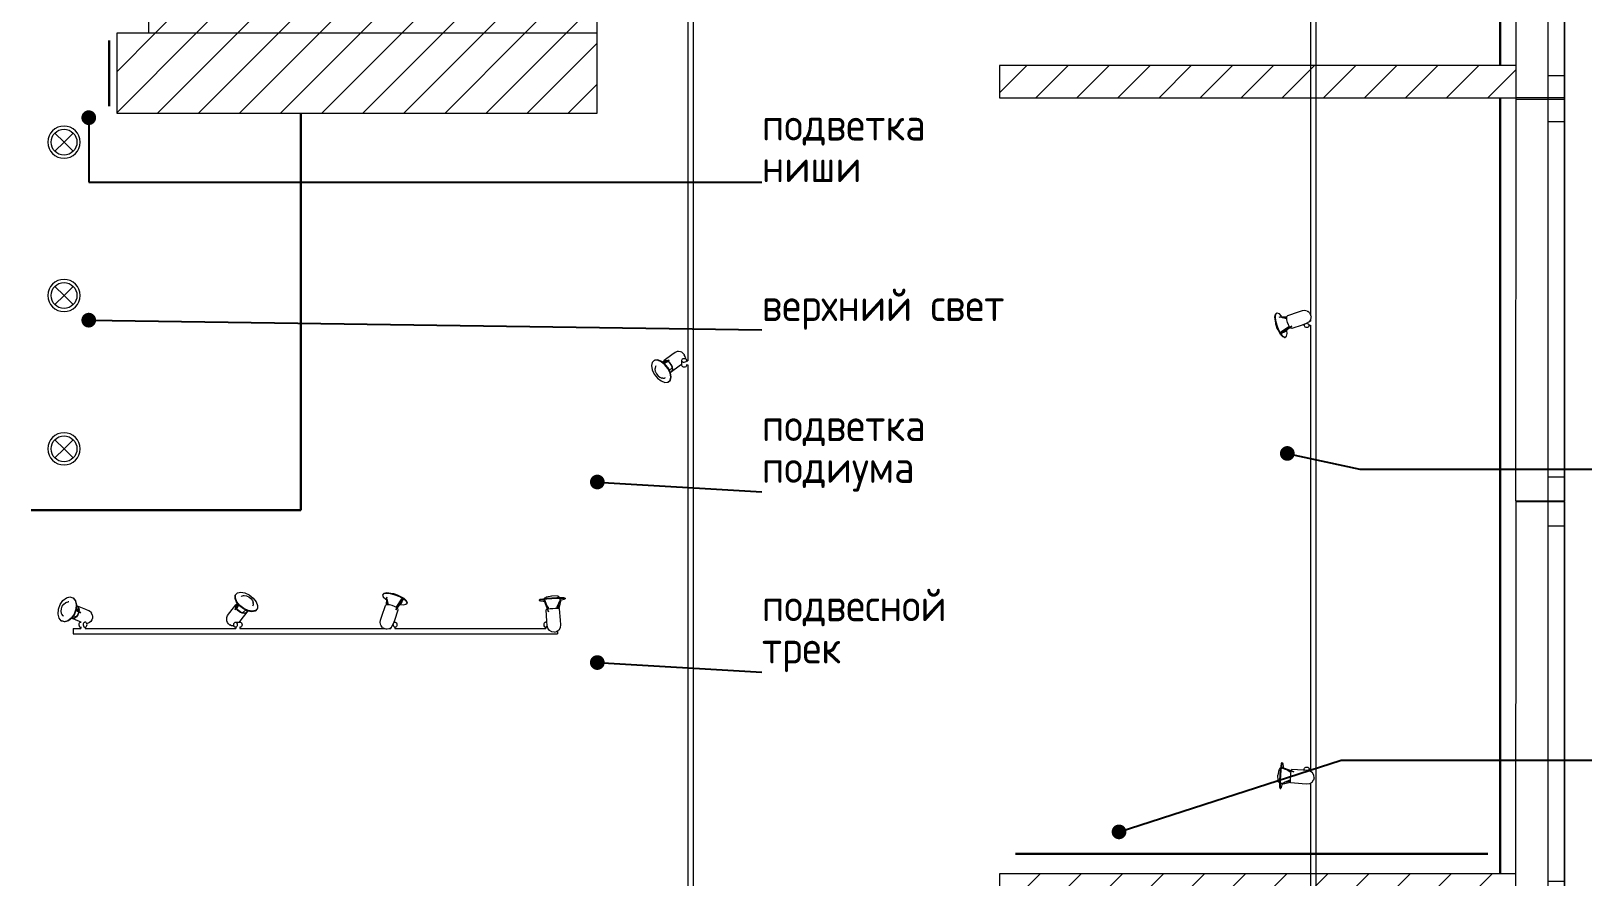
# Model space of a CAD drawing. Header units: millimetres. Extents: x 2336463 to 2579121, y 595385 to 778077.
# Drawn here: x 2349893 to 2354700, y 704307 to 706928 of the extents above; entities that cross this region are included whole.
import ezdxf

# ---------------------------------------------------------------- set-up
doc = ezdxf.new("R2010")
doc.units = ezdxf.units.MM
doc.header["$MEASUREMENT"] = 0
doc.layers.add('+возводимые стены', color=7, linetype='Continuous')
doc.layers.add('сит план', color=7, linetype='Continuous')
for name, color, linetype, lineweight in [('+возводимые стены_Ном._пера__1', 7, 'Continuous', 13), ('+возводимые стены_Ном._пера__101', 252, 'Continuous', 5), ('MEP - Электрооборудование.ЭО_Ном._пера__1', 7, 'Continuous', 13), ('MEP - Электрооборудование.ЭО_Ном._пера__101', 252, 'Continuous', 5), ('Окна ARCHICAD_Ном._пера__1', 7, 'Continuous', 13), ('сит план_Ном._пера__1', 7, 'Continuous', 13)]:
    doc.layers.add(name, color=color, linetype=linetype, lineweight=lineweight)
for name, color, linetype, lineweight, true_color in [('+возводимые стены_Ном._пера__169', 7, 'Continuous', 5, 0x68b353), ('+возводимые стены_Ном._пера__242', 7, 'Continuous', 13, 0x1b55b5), ('MEP - Электрооборудование.ЭО_Ном._пера__35', 7, 'Continuous', 30, 0x2731ed), ('MEP - Электрооборудование.ЭО_Ном._пера__55', 7, 'Continuous', 30, 0xff0909), ('MEP - Электрооборудование.ЭО_Ном._пера__58', 7, 'Continuous', 5, 0xdf0000), ('сит план_Ном._пера__87', 7, 'Continuous', 20, 0x6a6a6a)]:
    doc.layers.add(name, color=color, linetype=linetype, lineweight=lineweight, true_color=true_color)
doc.styles.add('СГЕНЕРИР_СТИЛЬ_3', font='isocp.shx')
doc.linetypes.add('Сварной шов', pattern='A,0,[2,Р”РёР·Р°Р№РЅ РїСЂРѕРµРєС‚ СЂР°Р±РѕС‡РёР№1.Shx,S=0.079365,R=0,X=0,Y=0],-17,0', length=17)
doc.dimstyles.new('СГЕНЕРИР_СТИЛЬ__11', dxfattribs={"dimtxt": 0.18, "dimasz": 91.2, "dimexe": 0.18, "dimexo": 0.0625, "dimgap": 0, "dimtad": 0, "dimtih": 1, "dimtoh": 1, "dimdec": 4, "dimzin": 0, "dimdsep": 46, "dimcen": 0.09, "dimadec": 0, "dimazin": 0, "dimtfac": 1, "dimtdec": 4, "dimtmove": 0, "dimatfit": 3, "dimldrblk": 'ARROWHEAD_11', "dimfxl": 0, "dimtolj": 1, "dimtzin": 0, "dimarcsym": 0})
pattern_1 = [(45, (2086872.015, 585813.69), (-63.639609, 63.639609), [])]

# ---------------------------------------------------------------- blocks, each defined once
blk = doc.blocks.new('Окно 25_10')
at = {"layer": 'Окна ARCHICAD_Ном._пера__1', "color": 7, "linetype": 'Continuous', "lineweight": 13}
for p, q in [((-625, 100), (625, 100)), ((-625, 0), (-625, 100)), ((625, 0), (625, 100)), ((-625, 0), (-550, 0)), ((-625, -50), (-625, 0)), ((-625, -50), (-625, 0)), ((-550, 0), (-550, -50)), ((-550, 0), (550, 0)), ((550, -50), (550, 0)), ((550, 0), (625, 0)), ((625, -50), (625, 0)), ((625, -50), (625, 0)), ((-625, -50), (625, -50)), ((-550, -50), (-625, -50)), ((550, -50), (-550, -50)), ((625, -50), (550, -50))]:
    blk.add_line(p, q, dxfattribs=at)
blk = doc.blocks.new('Стена_1298', base_point=(2354642.4, 692966.8))
at = {"layer": 'сит план_Ном._пера__87', "linetype": 'Continuous', "lineweight": 20, "true_color": 0x6a6a6a}
h = blk.add_hatch(dxfattribs=at)
h.set_pattern_fill('Блоки_Бетонные_Эффективные', color=251, style=0, pattern_type=2)
h.set_pattern_definition(pattern_1)
h.paths.add_polyline_path([(2354492.6, 705468.8), (2354642.6, 705468.8), (2354642.6, 705471.1), (2354492.6, 705471.1)])
at = {"layer": 'сит план_Ном._пера__1', "color": 7, "linetype": 'Continuous', "lineweight": 13}
for p, q in [((2354592.6, 705471.1), (2354492.6, 705471.1)), ((2354592.6, 705468.8), (2354492.6, 705468.8)), ((2354642.6, 705471.1), (2354592.6, 705471.1)), ((2354642.6, 705468.8), (2354592.6, 705468.8))]:
    blk.add_line(p, q, dxfattribs=at)
at = {"layer": 'сит план_Ном._пера__1', "color": 7, "linetype": 'Continuous', "lineweight": 13, "flags": 128}
for points in [[(2354492.6, 705471.1), (2354492.6, 705468.8)], [(2354642.6, 705468.8), (2354642.6, 705471.1)]]:
    blk.add_lwpolyline(points, dxfattribs=at)
at = {"layer": 'Окна ARCHICAD_Ном._пера__1', "color": 7, "linetype": 'Continuous', "lineweight": 13, "zscale": 1000, "rotation": 89.99891644592846}
for p in [(2354592.7, 707340.5), (2354592.6, 706096.1), (2354592.6, 704843.8)]:
    blk.add_blockref('Окно 25_10', p, dxfattribs=at)
blk = doc.blocks.new('Стена_1310', base_point=(2350256.7, 706921.9))
at = {"layer": '+возводимые стены_Ном._пера__169', "linetype": 'Continuous', "lineweight": 5, "true_color": 0x68b353}
h = blk.add_hatch(dxfattribs=at)
h.set_pattern_fill('Блоки_Бетонные_Эффективные', color=85, style=0, pattern_type=2)
h.set_pattern_definition(pattern_1)
h.paths.add_polyline_path([(2350256.7, 706921.9), (2351646.9, 706921.9), (2351646.9, 707021.9), (2350256.7, 707021.9)])
at = {"layer": '+возводимые стены_Ном._пера__101', "color": 252, "linetype": 'Continuous', "lineweight": 5, "flags": 128}
for points in [[(2351646.9, 707021.9), (2350256.7, 707021.9)], [(2350256.7, 707021.9), (2350256.7, 706921.9)], [(2351646.9, 706921.9), (2351646.9, 707021.9)], [(2350256.7, 706921.9), (2351646.9, 706921.9)]]:
    blk.add_lwpolyline(points, dxfattribs=at)
blk = doc.blocks.new('Стена_1324', base_point=(2354642.6, 704216.6))
at = {"layer": '+возводимые стены_Ном._пера__169', "linetype": 'Continuous', "lineweight": 5, "true_color": 0x68b353}
h = blk.add_hatch(dxfattribs=at)
h.set_pattern_fill('Блоки_Бетонные_Эффективные', color=85, style=0, pattern_type=2)
h.set_pattern_definition(pattern_1)
h.paths.add_polyline_path([(2354492.6, 704316.6), (2352892.6, 704316.6), (2352892.6, 704216.6), (2354492.6, 704216.6)])
at = {"layer": '+возводимые стены_Ном._пера__101', "color": 252, "linetype": 'Continuous', "lineweight": 5, "flags": 128}
for points in [[(2354492.6, 704316.6), (2352892.6, 704316.6)], [(2352892.6, 704316.6), (2352892.6, 704216.6)], [(2352892.6, 704216.6), (2354492.6, 704216.6)]]:
    blk.add_lwpolyline(points, dxfattribs=at)
blk = doc.blocks.new('Стена_1325', base_point=(2354642.7, 706721.1))
at = {"layer": '+возводимые стены_Ном._пера__169', "linetype": 'Continuous', "lineweight": 5, "true_color": 0x68b353}
h = blk.add_hatch(dxfattribs=at)
h.set_pattern_fill('Блоки_Бетонные_Эффективные', color=85, style=0, pattern_type=2)
h.set_pattern_definition(pattern_1)
h.paths.add_polyline_path([(2354492.7, 706821.1), (2352892.7, 706821.1), (2352892.7, 706721.1), (2354492.7, 706721.1)])
at = {"layer": '+возводимые стены_Ном._пера__101', "color": 252, "linetype": 'Continuous', "lineweight": 5, "flags": 128}
for points in [[(2354492.7, 706821.1), (2352892.7, 706821.1)], [(2352892.7, 706821.1), (2352892.7, 706721.1)], [(2352892.7, 706721.1), (2354492.7, 706721.1)]]:
    blk.add_lwpolyline(points, dxfattribs=at)
blk = doc.blocks.new('Набор Источников Света Настенный 25_2')
at = {"layer": 'MEP - Электрооборудование.ЭО_Ном._пера__58', "color": 12, "linetype": 'Continuous', "lineweight": 5, "true_color": 0xdf0000}
for p, q in [((7100, 0), (-7100, 0)), ((4235.6, -16), (1439.6, -16)), ((4231.5, -43.4), (4213.6, -67.2)), ((4229.2, -27.5), (4229.7, -24.5)), ((4229.5, -30.6), (4229.2, -27.5)), ((4230.6, -33.3), (4229.5, -30.6)), ((4229.7, -24.5), (4231, -22)), ((4232.2, -35.2), (4230.6, -33.3)), ((4231, -22), (4232.8, -20.4)), ((4237.1, -36), (4231.5, -43.4)), ((4234.3, -36), (4232.2, -35.2)), ((4232.8, -20.4), (4234.9, -20)), ((4249.1, -36), (4234.3, -36)), ((4235.6, -20), (4234.9, -20)), ((4235.6, -21.4), (4235.6, -16)), ((4244.1, -27.5), (4244.6, -24.5)), ((4244.4, -30.6), (4244.1, -27.5)), ((4245.4, -33.3), (4244.4, -30.6)), ((4244.6, -24.5), (4245.9, -22)), ((4247.1, -35.2), (4245.4, -33.3)), ((4245.9, -22), (4247.7, -20.4)), ((4249.7, -20), (4247, -20)), ((4249.1, -36), (4247.1, -35.2)), ((4247.7, -20.4), (4249.7, -20)), ((7063.6, -16), (4248.4, -16)), ((4248.4, -20), (4248.4, -16)), ((4251.2, -35.6), (4249.1, -36)), ((4249.7, -20), (4251.8, -20.8)), ((4253, -34), (4251.2, -35.6)), ((4251.8, -20.8), (4253.4, -22.7)), ((4254.3, -31.5), (4253, -34)), ((4253.4, -22.7), (4254.5, -25.4)), ((4257, -24.2), (4254.2, -24.8)), ((4254.8, -28.5), (4254.3, -31.5)), ((4254.5, -25.4), (4254.8, -28.5)), ((4257, -24.2), (4261.7, -25)), ((4261.7, -25), (4266.7, -27.4)), ((4267.6, -28), (4266.7, -27.4)), ((4267.6, -28), (4270, -29.9)), ((4270, -29.9), (4271.3, -31)), ((4271.3, -31), (4274.6, -35.3)), ((4274.6, -35.3), (4276.3, -39.5)), ((4276.3, -39.5), (4276.8, -45.3)), ((4276.8, -45.3), (4276.5, -50)), ((4181.2, -87.9), (4181.9, -78.2)), ((4185.8, -99.3), (4181.2, -87.9)), ((4181.9, -78.2), (4187.7, -71.7)), ((4181.9, -78.2), (4182.9, -76.9)), ((4182.9, -76.9), (4188.7, -70.4)), ((4187.7, -71.7), (4197.7, -69.5)), ((4188.7, -70.4), (4198.7, -68.1)), ((4194.5, -94), (4194.9, -88.4)), ((4194.5, -94), (4194.8, -96.9)), ((4195.4, -86.7), (4194.9, -88.4)), ((4197.7, -69.5), (4210.4, -71.7)), ((4198.7, -68.1), (4211.4, -70.4)), ((4210.4, -71.7), (4223.9, -78.2)), ((4211.4, -70.4), (4224.9, -76.9)), ((4213.3, -71.3), (4213.6, -67.3)), ((4213.6, -67.3), (4216.6, -63.9)), ((4213.6, -67.2), (4213.6, -67.3)), ((4214.2, -71.7), (4214.5, -67.8)), ((4214.5, -67.8), (4217.4, -64.6)), ((4216.6, -63.9), (4221.9, -62.7)), ((4217.4, -64.6), (4222.4, -63.5)), ((4218.7, -73.3), (4217.9, -73.5)), ((4227.7, -64.4), (4218.7, -73.3)), ((4221.9, -62.7), (4228.6, -63.9)), ((4222.4, -63.5), (4228.7, -64.6)), ((4223.9, -78.2), (4236.2, -87.9)), ((4224.9, -76.9), (4237.2, -86.6)), ((4228.6, -63.9), (4235.7, -67.3)), ((4228.7, -64.6), (4235.5, -67.8)), ((4235.5, -67.8), (4241.6, -72.7)), ((4235.7, -67.3), (4242.1, -72.4)), ((4236.2, -87.9), (4245.2, -99.3)), ((4237.2, -86.6), (4246.2, -98)), ((4245.8, -77.9), (4239.6, -89.4)), ((4239.7, -86.5), (4239.6, -89.7)), ((4241.6, -72.7), (4246.1, -78.4)), ((4246.5, -78.4), (4241.9, -92.6)), ((4242.1, -72.4), (4246.9, -78.4)), ((4244.3, -95.6), (4250.5, -73.5)), ((4244.8, -96.2), (4251.1, -73.9)), ((4245.9, -92.8), (4245.7, -92.9)), ((4248.9, -89.4), (4245.9, -92.8)), ((4246.1, -78.4), (4246.3, -79)), ((4248, -88.9), (4246.3, -90.8)), ((4248.4, -84.1), (4248, -88.9)), ((4248.3, -83.9), (4248.4, -84.1)), ((4248.6, -82.7), (4249.3, -84.4)), ((4266.8, -65.6), (4248.9, -89.4)), ((4249.3, -84.4), (4248.9, -89.4)), ((4248.9, -89.4), (4248.9, -89.4)), ((4273.8, -56.2), (4266.8, -65.6)), ((4276.5, -50), (4273.8, -56.2)), ((4194.9, -110.7), (4185.8, -99.3)), ((4197.2, -102.9), (4194.8, -96.9)), ((4207.1, -120.4), (4194.9, -110.7)), ((4202, -108.9), (4197.2, -102.9)), ((4202, -108.9), (4202.5, -109.6)), ((4207.9, -113.9), (4202.5, -109.6)), ((4220.6, -126.9), (4207.1, -120.4)), ((4213.9, -116.7), (4207.9, -113.9)), ((4215.5, -117.4), (4213.9, -116.7)), ((4222.2, -118.6), (4215.5, -117.4)), ((4233.3, -129.2), (4220.6, -126.9)), ((4224.9, -118.1), (4222.2, -118.6)), ((4230.8, -116.8), (4224.9, -118.1)), ((4232.2, -115.8), (4230.8, -116.8)), ((4243.4, -126.9), (4233.3, -129.2)), ((4249.1, -120.4), (4243.4, -126.9)), ((4245.2, -99.3), (4249.8, -110.7)), ((4246.2, -98), (4250.8, -109.4)), ((4249.8, -110.7), (4249.1, -120.4)), ((4249.1, -120.4), (4250.1, -119.1)), ((4250.8, -109.4), (4250.1, -119.1))]:
    blk.add_line(p, q, dxfattribs=at)
blk = doc.blocks.new('Набор Источников Света Настенный 25_7')
at = {"layer": 'MEP - Электрооборудование.ЭО_Ном._пера__58', "color": 12, "linetype": 'Continuous', "lineweight": 5, "true_color": 0xdf0000}
for p, q in [((750, 0), (-750, 0)), ((750, -8), (750, 0)), ((-758.7, -19.6), (-759.8, -27.7)), ((-759.8, -27.7), (-758.8, -41.6)), ((-758.8, -41.6), (-756.4, -77.3)), ((-754.6, -12.5), (-758.7, -19.6)), ((-748.2, -7.5), (-754.6, -12.5)), ((-750, -8), (-750, 0)), ((-750, -8.9), (-750, -8)), ((-747.6, -7.2), (-748.2, -7.5)), ((-740.2, -5.3), (-747.6, -7.2)), ((-740.2, -5.3), (-732.8, -6.2)), ((-732.1, -6.4), (-732.8, -6.2)), ((-732.1, -6.4), (-725, -10.4)), ((-725, -10.4), (-720, -16.9)), ((-720, -16.9), (-717.9, -24.8)), ((-717.1, -22.9), (-717.9, -25.1)), ((-717.9, -24.8), (-716.9, -38.7)), ((-717.4, -32.3), (-716.3, -34.2)), ((-715.4, -20.9), (-717.1, -22.9)), ((-717.1, -36), (-712.2, -36)), ((-716.9, -38.7), (-714.5, -74.4)), ((-716.3, -34.2), (-714.4, -35.7)), ((-716, -20), (-713.3, -20)), ((-713.3, -20), (-715.4, -20.9)), ((-714.4, -35.7), (-712.2, -36)), ((-246.4, -16), (-713.6, -16)), ((-713.6, -20), (-713.6, -16)), ((-711.2, -20.3), (-713.3, -20)), ((-712.2, -36), (-710.2, -35.1)), ((-709.3, -21.8), (-711.2, -20.3)), ((-710.2, -35.1), (-708.5, -33.1)), ((-707.9, -24.2), (-709.3, -21.8)), ((-708.5, -33.1), (-707.5, -30.3)), ((-707.3, -27.2), (-707.9, -24.2)), ((-707.5, -30.3), (-707.3, -27.2)), ((-245.6, -41.9), (-256.7, -74.2)), ((-252.7, -27.6), (-252.1, -24.5)), ((-252.4, -30.6), (-252.7, -27.6)), ((-251.3, -33.3), (-252.4, -30.6)), ((-252.1, -24.5), (-250.8, -22)), ((-249.5, -35.2), (-251.3, -33.3)), ((-250.8, -22), (-248.9, -20.4)), ((-247.3, -36), (-249.5, -35.2)), ((-248.9, -20.4), (-246.7, -20)), ((-245.1, -35.6), (-247.3, -36)), ((-247.3, -36), (-243.6, -36)), ((-246.7, -20), (-244.5, -20.8)), ((-246.7, -20), (-244.1, -20)), ((-246.4, -20), (-246.4, -16)), ((-241.3, -29.3), (-245.6, -41.9)), ((-243.2, -34), (-245.1, -35.6)), ((-244.5, -20.8), (-242.7, -22.7)), ((-242.3, -32.4), (-243.2, -34)), ((-242.7, -22.7), (-241.6, -25.4)), ((-241.6, -25.4), (-241.3, -28.4)), ((-241.3, -28.4), (-241.6, -30.4)), ((-237.2, -22.5), (-241.3, -29.3)), ((-235.6, -20.7), (-237.2, -22.5)), ((-229.5, -16.4), (-235.6, -20.7)), ((-227.5, -16), (-233.6, -16)), ((-233.6, -19.3), (-233.6, -16)), ((-222.2, -15), (-229.5, -16.4)), ((-220.5, -14.7), (-222.2, -15)), ((-217.9, -15), (-220.5, -14.7)), ((-215, -15.8), (-217.9, -15)), ((-212.1, -16.9), (-215, -15.8)), ((233.6, -16), (-214.4, -16)), ((-209.7, -18.2), (-212.1, -16.9)), ((-208.1, -19.6), (-209.7, -18.2)), ((-208.1, -19.6), (-203.5, -24.8)), ((-201.4, -42.1), (-205.7, -54.8)), ((-202.6, -26.9), (-203.5, -24.8)), ((-202.6, -26.9), (-200.4, -34.4)), ((-200.4, -34.4), (-201.4, -42.1)), ((229.5, -43.4), (211.6, -67.2)), ((227.2, -27.5), (227.7, -24.5)), ((227.5, -30.6), (227.2, -27.5)), ((228.6, -33.3), (227.5, -30.6)), ((227.7, -24.5), (229, -22)), ((230.2, -35.2), (228.6, -33.3)), ((229, -22), (230.8, -20.4)), ((235.1, -36), (229.5, -43.4)), ((232.3, -36), (230.2, -35.2)), ((230.8, -20.4), (232.9, -20)), ((247.1, -36), (232.3, -36)), ((233.6, -20), (232.9, -20)), ((233.6, -21.4), (233.6, -16)), ((242.1, -27.5), (242.6, -24.5)), ((242.4, -30.6), (242.1, -27.5)), ((243.4, -33.3), (242.4, -30.6)), ((242.6, -24.5), (243.9, -22)), ((245.1, -35.2), (243.4, -33.3)), ((243.9, -22), (245.7, -20.4)), ((247.7, -20), (245, -20)), ((247.1, -36), (245.1, -35.2)), ((245.7, -20.4), (247.7, -20)), ((713.6, -16), (246.4, -16)), ((246.4, -20), (246.4, -16)), ((249.2, -35.6), (247.1, -36)), ((247.7, -20), (249.8, -20.8)), ((251, -34), (249.2, -35.6)), ((249.8, -20.8), (251.4, -22.7)), ((252.3, -31.5), (251, -34)), ((251.4, -22.7), (252.5, -25.4)), ((255, -24.2), (252.2, -24.8)), ((252.8, -28.5), (252.3, -31.5)), ((252.5, -25.4), (252.8, -28.5)), ((255, -24.2), (259.7, -25)), ((259.7, -25), (264.7, -27.4)), ((265.6, -28), (264.7, -27.4)), ((265.6, -28), (268, -29.9)), ((268, -29.9), (269.3, -31)), ((269.3, -31), (272.6, -35.3)), ((272.6, -35.3), (274.3, -39.5)), ((274.3, -39.5), (274.8, -45.3)), ((274.8, -45.3), (274.5, -50)), ((690.7, -48.3), (692.6, -42.8)), ((692.6, -42.8), (695.8, -38.2)), ((695.8, -38.2), (699.7, -35.1)), ((699.7, -35.1), (704.3, -33.1)), ((704.3, -33.1), (708.2, -32)), ((707.6, -25.7), (707.4, -28.8)), ((707.4, -28.8), (708.1, -31.8)), ((708.7, -23), (707.6, -25.7)), ((708.1, -31.8), (709.6, -34.2)), ((710.5, -21), (708.7, -23)), ((709.6, -34.2), (711.6, -35.7)), ((712.7, -20), (710.5, -21)), ((711.6, -35.7), (713.9, -36)), ((715, -20.3), (712.7, -20)), ((715.2, -20), (712.7, -20)), ((713.6, -20), (713.6, -16)), ((713.9, -36), (716.1, -35)), ((715.6, -36), (713.9, -36)), ((717, -21.8), (715, -20.3)), ((716.1, -35), (717.9, -33)), ((718.5, -24.2), (717, -21.8)), ((717.9, -33), (719, -30.3)), ((719.2, -27.2), (718.5, -24.2)), ((719, -30.3), (719.2, -27.2)), ((727.3, -36), (725.6, -36)), ((725.7, -36), (730.6, -37.9)), ((750, -16), (726.4, -16)), ((726.4, -21.6), (726.4, -16)), ((728.4, -20.3), (726.4, -20.1)), ((727.3, -36), (729.5, -35)), ((730.4, -21.8), (728.4, -20.3)), ((729.5, -35), (731.3, -33)), ((731.9, -24.2), (730.4, -21.8)), ((730.6, -37.9), (755.1, -47.8)), ((731.3, -33), (732.4, -30.3)), ((732.6, -27.2), (731.9, -24.2)), ((732.4, -30.3), (732.6, -27.2)), ((745.4, -48.2), (751.1, -46.6)), ((745.5, -49.1), (750.9, -47.7)), ((750, -11.1), (750, -8)), ((750, -13.7), (750, -11.1)), ((750, -15.4), (750, -13.7)), ((750, -16), (750, -15.4)), ((750.9, -47.7), (754.3, -48.7)), ((751.1, -46.6), (755, -47.8)), ((754.7, -48.1), (765.2, -39.8)), ((756.1, -48.7), (766.7, -40.4)), ((765.2, -39.8), (776.1, -36.9)), ((766.7, -40.4), (777.6, -37.4)), ((776.1, -36.9), (785.7, -39.8)), ((777.6, -37.4), (787.2, -40.4)), ((787.2, -40.4), (785.7, -39.8)), ((787.2, -40.4), (794, -48.7)), ((-760.5, -105.4), (-754, -77.8)), ((-754.2, -94.8), (-757.4, -99.5)), ((-756.4, -77.3), (-756.4, -77.4)), ((-756.4, -77.4), (-754.6, -77.8)), ((-751.4, -77.9), (-755.3, -96.4)), ((-754.6, -77.8), (-749.9, -78)), ((-750.7, -77.9), (-754.3, -95)), ((-748.5, -83.2), (-754.2, -94.8)), ((-749.9, -78), (-743, -77.8)), ((-748.2, -77.9), (-748.5, -83.2)), ((-743, -77.8), (-735, -77.4)), ((-735, -77.4), (-727, -76.7)), ((-727, -76.7), (-721.1, -76)), ((-722.6, -76.2), (-721.5, -81.3)), ((-707.8, -105.4), (-721.7, -68.2)), ((-721.5, -81.3), (-717.3, -87.7)), ((-721.3, -76), (-711.1, -105.4)), ((-707.1, -105.3), (-720.8, -68.6)), ((-718.2, -75.5), (-715.9, -75.1)), ((-715.9, -75.1), (-714.5, -74.5)), ((-714.5, -74.4), (-714.5, -74.5)), ((-284.5, -96.8), (-283.9, -95)), ((-280.4, -91.2), (-283.9, -95)), ((-283.9, -95), (-281.6, -100.6)), ((-271.7, -89.9), (-280.4, -91.2)), ((-263.3, -90.8), (-271.7, -89.9)), ((-271.4, -107.2), (-249.2, -74)), ((-270.8, -107.7), (-248.3, -74)), ((-266, -93.3), (-268.1, -96.3)), ((-250.5, -81.2), (-267.6, -107.7)), ((-263.9, -91.1), (-266, -93.3)), ((-259.5, -88.6), (-263.9, -91.1)), ((-258.2, -87.5), (-259.5, -88.6)), ((-256.7, -74.2), (-255.5, -77.2)), ((-256.7, -74.2), (-256.7, -74.2)), ((-255.5, -77.2), (-252.8, -79.5)), ((-250.7, -81.1), (-245.2, -84.2)), ((-245.2, -84.2), (-237.6, -87.1)), ((-237.6, -87.1), (-229.9, -89.1)), ((-229.9, -89.1), (-223.3, -89.8)), ((-225.7, -89.5), (-225.9, -90.5)), ((-225.9, -90.5), (-223.3, -102.7)), ((-222.8, -89.7), (-223.4, -102.1)), ((-223.3, -89.8), (-218.7, -89.1)), ((-222.2, -89.6), (-222.8, -103.8)), ((-219.8, -107.7), (-219.4, -89.2)), ((-218.7, -89.1), (-216.8, -87.1)), ((-205.7, -54.8), (-216.8, -87)), ((-216.8, -87), (-216.8, -87.1)), ((179.2, -87.9), (179.9, -78.2)), ((183.8, -99.3), (179.2, -87.9)), ((179.9, -78.2), (185.7, -71.7)), ((179.9, -78.2), (180.9, -76.9)), ((180.9, -76.9), (186.7, -70.4)), ((185.7, -71.7), (195.7, -69.5)), ((186.7, -70.4), (196.7, -68.1)), ((192.5, -94), (192.9, -88.4)), ((192.5, -94), (192.8, -96.9)), ((193.4, -86.7), (192.9, -88.4)), ((195.7, -69.5), (208.4, -71.7)), ((196.7, -68.1), (209.4, -70.4)), ((208.4, -71.7), (221.9, -78.2)), ((209.4, -70.4), (222.9, -76.9)), ((211.3, -71.3), (211.6, -67.3)), ((211.6, -67.3), (214.6, -63.9)), ((211.6, -67.2), (211.6, -67.3)), ((212.2, -71.7), (212.5, -67.8)), ((212.5, -67.8), (215.4, -64.6)), ((214.6, -63.9), (219.9, -62.7)), ((215.4, -64.6), (220.4, -63.5)), ((216.7, -73.3), (215.9, -73.5)), ((225.7, -64.4), (216.7, -73.3)), ((219.9, -62.7), (226.6, -63.9)), ((220.4, -63.5), (226.7, -64.6)), ((221.9, -78.2), (234.2, -87.9)), ((222.9, -76.9), (235.2, -86.6)), ((226.6, -63.9), (233.7, -67.3)), ((226.7, -64.6), (233.5, -67.8)), ((233.5, -67.8), (239.6, -72.7)), ((233.7, -67.3), (240.1, -72.4)), ((234.2, -87.9), (243.2, -99.3)), ((235.2, -86.6), (244.2, -98)), ((243.8, -77.9), (237.6, -89.4)), ((237.7, -86.5), (237.6, -89.7)), ((239.6, -72.7), (244.1, -78.4)), ((244.5, -78.4), (239.9, -92.6)), ((240.1, -72.4), (244.9, -78.4)), ((242.3, -95.6), (248.5, -73.5)), ((242.8, -96.2), (249.1, -73.9)), ((243.9, -92.8), (243.7, -92.9)), ((246.9, -89.4), (243.9, -92.8)), ((244.1, -78.4), (244.3, -79)), ((246, -88.9), (244.3, -90.8)), ((246.4, -84.1), (246, -88.9)), ((246.3, -83.9), (246.4, -84.1)), ((246.6, -82.7), (247.3, -84.4)), ((264.8, -65.6), (246.9, -89.4)), ((247.3, -84.4), (246.9, -89.4)), ((246.9, -89.4), (246.9, -89.4)), ((271.8, -56.2), (264.8, -65.6)), ((274.5, -50), (271.8, -56.2)), ((690.2, -53.7), (690.7, -48.3)), ((691.3, -58.3), (690.2, -53.7)), ((691.3, -58.3), (693.4, -63.4)), ((696.7, -67.4), (693.4, -63.4)), ((696.7, -67.4), (701.7, -71.1)), ((701.7, -71.1), (711.6, -75.1)), ((711.6, -75.1), (737.1, -85.3)), ((741, -74.8), (726.9, -65.5)), ((741.3, -73.9), (727.4, -64.7)), ((732, -74.5), (732.4, -69.1)), ((733.6, -81), (732, -74.5)), ((732.6, -66.8), (735.4, -59.1)), ((732.7, -74.1), (733.1, -69.6)), ((734.2, -80.3), (732.7, -74.1)), ((732.8, -73.1), (740.6, -77.9)), ((732.9, -66.8), (741.9, -72.4)), ((733.3, -66.8), (735.9, -59.5)), ((733.3, -67), (733.3, -66.8)), ((737.2, -85.4), (733.6, -81)), ((737.6, -84.4), (734.2, -80.3)), ((735.4, -59.1), (739.9, -52.5)), ((735.9, -59.5), (740.2, -53.3)), ((737.1, -85.3), (737.2, -85.4)), ((740, -86.2), (737.2, -85.4)), ((740, -85.2), (737.6, -84.4)), ((739.7, -89.9), (740.9, -75.2)), ((742.7, -102.3), (739.7, -89.9)), ((739.9, -52.5), (745.4, -48.2)), ((740.2, -53.3), (745.5, -49.1)), ((740.9, -52.7), (750.1, -54.8)), ((740.9, -75.2), (746.1, -60.5)), ((741.1, -90.4), (742.3, -75.8)), ((744.1, -102.9), (741.1, -90.4)), ((742.3, -75.8), (747.6, -61.1)), ((746.1, -60.5), (754.7, -48.1)), ((747.6, -61.1), (756.1, -48.7)), ((772, -97.1), (774.2, -96)), ((779.7, -91.6), (774.2, -96)), ((784.2, -85), (779.7, -91.6)), ((779.9, -54.6), (781.1, -55.7)), ((781.1, -55.7), (785.1, -60.5)), ((790.6, -90.4), (782, -102.9)), ((787, -77.3), (784.2, -85)), ((785.1, -60.5), (786, -63)), ((786, -63), (787.7, -69.6)), ((787.7, -69.6), (787, -77.3)), ((795.9, -75.8), (790.6, -90.4)), ((794, -48.7), (797.1, -61.1)), ((797.1, -61.1), (795.9, -75.8)), ((-770.7, -106.8), (-773.4, -108)), ((-773.4, -108), (-770, -108.9)), ((-773.2, -110), (-773.4, -108)), ((-773.2, -110), (-769.8, -110.9)), ((-762.3, -105.3), (-770.7, -106.8)), ((-770, -108.9), (-761, -109.2)), ((-769.8, -110.9), (-760.9, -111.2)), ((-760.4, -105), (-762.3, -105.3)), ((-761, -109.2), (-747.9, -108.9)), ((-760.9, -111.2), (-747.7, -110.9)), ((-758, -105.4), (-760.5, -105.4)), ((-757.4, -99.5), (-758.3, -103.2)), ((-758.3, -103.2), (-757.9, -107)), ((-756.4, -111.1), (-754, -114.1)), ((-754, -114.1), (-750.5, -116.2)), ((-750.5, -116.2), (-749, -116.6)), ((-749, -116.6), (-732.6, -117.7)), ((-747.9, -108.9), (-732.5, -108)), ((-747.7, -110.9), (-732.4, -110)), ((-716.3, -114.3), (-732.6, -117.7)), ((-732.5, -108), (-717.3, -106.8)), ((-732.4, -110), (-717.2, -108.7)), ((-717.3, -106.8), (-704.6, -105.3)), ((-717.2, -108.7), (-704.5, -107.3)), ((-716.3, -114.3), (-715.1, -113.8)), ((-712, -111.2), (-715.1, -113.8)), ((-710, -107.9), (-712, -111.2)), ((-711.1, -105.4), (-707.8, -105.4)), ((-705.9, -101.4), (-708.6, -101.4)), ((-707.1, -105.3), (-707.8, -105.4)), ((-697, -101.7), (-705.9, -101.4)), ((-704.6, -105.3), (-696.3, -103.8)), ((-704.5, -107.3), (-696.1, -105.8)), ((-693.6, -102.5), (-697, -101.7)), ((-696.3, -103.8), (-693.6, -102.5)), ((-696.1, -105.8), (-693.4, -104.5)), ((-693.4, -104.5), (-693.6, -102.5)), ((-284.5, -96.8), (-282.2, -102.4)), ((-282.2, -102.4), (-274.5, -109)), ((-281.6, -100.6), (-273.9, -107.2)), ((-274.5, -109), (-262.5, -115.7)), ((-273.9, -107.2), (-261.9, -113.9)), ((-271.4, -107.2), (-270.8, -107.7)), ((-267.6, -107.7), (-270.8, -107.7)), ((-268.1, -96.3), (-269.2, -99.7)), ((-262.5, -115.7), (-248.1, -121.3)), ((-261.9, -113.9), (-247.5, -119.5)), ((-260.8, -116.4), (-256.1, -119)), ((-256.1, -119), (-249.6, -121.5)), ((-249.6, -121.5), (-243.1, -123.2)), ((-248.1, -121.3), (-233.4, -125.1)), ((-247.5, -119.5), (-232.8, -123.3)), ((-243.1, -123.2), (-239.4, -123.6)), ((-233.4, -125.1), (-220.8, -126.4)), ((-232.8, -123.3), (-220.2, -124.6)), ((-223.3, -102.7), (-221.3, -107.7)), ((-221.4, -111.4), (-222.7, -114.7)), ((-221.3, -107.7), (-221.4, -111.4)), ((-221.3, -107.7), (-219.8, -107.7)), ((-220.8, -126.4), (-212, -125.1)), ((-220.2, -124.6), (-211.4, -123.3)), ((-218, -107.2), (-219.7, -106.3)), ((-210.2, -113.9), (-218, -107.2)), ((-212, -125.1), (-208.6, -121.3)), ((-211.4, -123.3), (-207.9, -119.5)), ((-207.9, -119.5), (-210.2, -113.9)), ((-208.6, -121.3), (-207.9, -119.5)), ((192.9, -110.7), (183.8, -99.3)), ((195.2, -102.9), (192.8, -96.9)), ((205.1, -120.4), (192.9, -110.7)), ((200, -108.9), (195.2, -102.9)), ((200, -108.9), (200.5, -109.6)), ((205.9, -113.9), (200.5, -109.6)), ((218.6, -126.9), (205.1, -120.4)), ((211.9, -116.7), (205.9, -113.9)), ((213.5, -117.4), (211.9, -116.7)), ((220.2, -118.6), (213.5, -117.4)), ((231.3, -129.2), (218.6, -126.9)), ((222.9, -118.1), (220.2, -118.6)), ((228.8, -116.8), (222.9, -118.1)), ((230.2, -115.8), (228.8, -116.8)), ((241.4, -126.9), (231.3, -129.2)), ((247.1, -120.4), (241.4, -126.9)), ((243.2, -99.3), (247.8, -110.7)), ((244.2, -98), (248.8, -109.4)), ((247.8, -110.7), (247.1, -120.4)), ((247.1, -120.4), (248.1, -119.1)), ((248.8, -109.4), (248.1, -119.1)), ((749.6, -110.6), (742.7, -102.3)), ((751, -111.2), (744.1, -102.9)), ((751, -111.2), (749.6, -110.6)), ((760.6, -114.1), (751, -111.2)), ((771.5, -111.2), (760.6, -114.1)), ((764, -98.7), (765.6, -98.8)), ((772, -97.1), (765.6, -98.8)), ((782, -102.9), (771.5, -111.2))]:
    blk.add_line(p, q, dxfattribs=at)
blk = doc.blocks.new('Встраиваемый Точечный Светильник 25')
at = {"layer": 'MEP - Электрооборудование.ЭО_Ном._пера__58', "color": 12, "linetype": 'Continuous', "lineweight": 5, "true_color": 0xdf0000}
for q in [(-28.3, 28.3), (-28.3, -28.3), (28.3, 28.3), (28.3, -28.3)]:
    blk.add_line((0, 0), q, dxfattribs=at)
at = {"layer": 'MEP - Электрооборудование.ЭО_Ном._пера__58', "color": 12, "linetype": 'Continuous', "lineweight": 5, "true_color": 0xdf0000, "flags": 128}
blk.add_lwpolyline([(50, 0, 1), (-50, 0, 1)], format="xyb", close=True, dxfattribs=at)
at = {"layer": 'MEP - Электрооборудование.ЭО_Ном._пера__58', "color": 12, "linetype": 'Continuous', "lineweight": 5, "true_color": 0xdf0000}
blk.add_circle((0, 0), 40, dxfattribs=at)
blk = doc.blocks.new('ARROWHEAD_11')
at = {"color": 0, "linetype": 'Continuous', "lineweight": 0}
blk.add_line((0, 0), (-1, 0), dxfattribs=at)
at = {"color": 0, "linetype": 'Continuous', "lineweight": 0, "const_width": 0.25, "flags": 128}
blk.add_lwpolyline([(-0.125, 0, 1), (0.125, 0, 1)], format="xyb", close=True, dxfattribs=at)
blk = doc.blocks.new('Набор Источников Света Настенный 25_8')
at = {"layer": 'MEP - Электрооборудование.ЭО_Ном._пера__58', "color": 12, "linetype": 'Continuous', "lineweight": 5, "true_color": 0xdf0000}
for p, q in [((3500, 0), (-3500, 0)), ((-730.7, -16), (-2052.6, -16)), ((-732.7, -19.6), (-733.8, -27.7)), ((-733.8, -27.7), (-732.8, -41.6)), ((-732.8, -41.6), (-730.4, -77.3)), ((-728.6, -12.5), (-732.7, -19.6)), ((-722.2, -7.5), (-728.6, -12.5)), ((-721.6, -7.2), (-722.2, -7.5)), ((-714.2, -5.3), (-721.6, -7.2)), ((-714.2, -5.3), (-706.8, -6.2)), ((-706.1, -6.4), (-706.8, -6.2)), ((-706.1, -6.4), (-699, -10.4)), ((-699, -10.4), (-694, -16.9)), ((-694, -16.9), (-691.9, -24.8)), ((-691.1, -22.9), (-691.9, -25.1)), ((-691.9, -24.8), (-690.9, -38.7)), ((-691.4, -32.3), (-690.3, -34.2)), ((-689.4, -20.9), (-691.1, -22.9)), ((-691.1, -36), (-686.2, -36)), ((-690.9, -38.7), (-688.5, -74.4)), ((-690.3, -34.2), (-688.4, -35.7)), ((-690, -20), (-687.3, -20)), ((-687.3, -20), (-689.4, -20.9)), ((-688.4, -35.7), (-686.2, -36)), ((687.6, -16), (-687.6, -16)), ((-687.6, -20), (-687.6, -16)), ((-685.2, -20.3), (-687.3, -20)), ((-686.2, -36), (-684.2, -35.1)), ((-683.3, -21.8), (-685.2, -20.3)), ((-684.2, -35.1), (-682.5, -33.1)), ((-681.9, -24.2), (-683.3, -21.8)), ((-682.5, -33.1), (-681.5, -30.3)), ((-681.3, -27.2), (-681.9, -24.2)), ((-681.5, -30.3), (-681.3, -27.2)), ((688.4, -41.9), (677.3, -74.2)), ((681.3, -27.6), (681.9, -24.5)), ((681.6, -30.6), (681.3, -27.6)), ((682.7, -33.3), (681.6, -30.6)), ((681.9, -24.5), (683.2, -22)), ((684.5, -35.2), (682.7, -33.3)), ((683.2, -22), (685.1, -20.4)), ((686.7, -36), (684.5, -35.2)), ((685.1, -20.4), (687.3, -20)), ((688.9, -35.6), (686.7, -36)), ((686.7, -36), (690.4, -36)), ((687.3, -20), (689.5, -20.8)), ((687.3, -20), (689.9, -20)), ((687.6, -20), (687.6, -16)), ((692.7, -29.3), (688.4, -41.9)), ((690.8, -34), (688.9, -35.6)), ((689.5, -20.8), (691.3, -22.7)), ((691.7, -32.4), (690.8, -34)), ((691.3, -22.7), (692.4, -25.4)), ((692.4, -25.4), (692.7, -28.4)), ((692.7, -28.4), (692.4, -30.4)), ((696.8, -22.5), (692.7, -29.3)), ((698.4, -20.7), (696.8, -22.5)), ((704.5, -16.4), (698.4, -20.7)), ((706.5, -16), (700.4, -16)), ((700.4, -19.3), (700.4, -16)), ((711.8, -15), (704.5, -16.4)), ((713.5, -14.7), (711.8, -15)), ((716.1, -15), (713.5, -14.7)), ((719, -15.8), (716.1, -15)), ((721.9, -16.9), (719, -15.8)), ((2075.6, -16), (719.6, -16)), ((724.3, -18.2), (721.9, -16.9)), ((725.9, -19.6), (724.3, -18.2)), ((725.9, -19.6), (730.5, -24.8)), ((732.6, -42.1), (728.3, -54.8)), ((731.4, -26.9), (730.5, -24.8)), ((731.4, -26.9), (733.6, -34.4)), ((733.6, -34.4), (732.6, -42.1)), ((-734.5, -105.4), (-728, -77.8)), ((-728.2, -94.8), (-731.4, -99.5)), ((-730.4, -77.3), (-730.4, -77.4)), ((-730.4, -77.4), (-728.6, -77.8)), ((-725.4, -77.9), (-729.3, -96.4)), ((-728.6, -77.8), (-723.9, -78)), ((-724.7, -77.9), (-728.3, -95)), ((-722.5, -83.2), (-728.2, -94.8)), ((-723.9, -78), (-717, -77.8)), ((-722.2, -77.9), (-722.5, -83.2)), ((-717, -77.8), (-709, -77.4)), ((-709, -77.4), (-701, -76.7)), ((-701, -76.7), (-695.1, -76)), ((-696.6, -76.2), (-695.5, -81.3)), ((-681.8, -105.4), (-695.7, -68.2)), ((-695.5, -81.3), (-691.3, -87.7)), ((-695.3, -76), (-685.1, -105.4)), ((-681.1, -105.3), (-694.8, -68.6)), ((-692.2, -75.5), (-689.9, -75.1)), ((-689.9, -75.1), (-688.5, -74.5)), ((-688.5, -74.4), (-688.5, -74.5)), ((649.5, -96.8), (650.1, -95)), ((653.6, -91.2), (650.1, -95)), ((650.1, -95), (652.4, -100.6)), ((662.3, -89.9), (653.6, -91.2)), ((670.7, -90.8), (662.3, -89.9)), ((662.6, -107.2), (684.8, -74)), ((663.2, -107.7), (685.7, -74)), ((668, -93.3), (665.9, -96.3)), ((683.5, -81.2), (666.4, -107.7)), ((670.1, -91.1), (668, -93.3)), ((674.5, -88.6), (670.1, -91.1)), ((675.8, -87.5), (674.5, -88.6)), ((677.3, -74.2), (678.5, -77.2)), ((677.3, -74.2), (677.3, -74.2)), ((678.5, -77.2), (681.2, -79.5)), ((683.3, -81.1), (688.8, -84.2)), ((688.8, -84.2), (696.4, -87.1)), ((696.4, -87.1), (704.1, -89.1)), ((704.1, -89.1), (710.7, -89.8)), ((708.3, -89.5), (708.1, -90.5)), ((708.1, -90.5), (710.7, -102.7)), ((711.2, -89.7), (710.6, -102.1)), ((710.7, -89.8), (715.3, -89.1)), ((711.8, -89.6), (711.2, -103.8)), ((714.2, -107.7), (714.6, -89.2)), ((715.3, -89.1), (717.2, -87.1)), ((728.3, -54.8), (717.2, -87)), ((717.2, -87), (717.2, -87.1)), ((-744.7, -106.8), (-747.4, -108)), ((-747.4, -108), (-744, -108.9)), ((-747.2, -110), (-747.4, -108)), ((-747.2, -110), (-743.8, -110.9)), ((-736.3, -105.3), (-744.7, -106.8)), ((-744, -108.9), (-735, -109.2)), ((-743.8, -110.9), (-734.9, -111.2)), ((-734.4, -105), (-736.3, -105.3)), ((-735, -109.2), (-721.9, -108.9)), ((-734.9, -111.2), (-721.7, -110.9)), ((-732, -105.4), (-734.5, -105.4)), ((-731.4, -99.5), (-732.3, -103.2)), ((-732.3, -103.2), (-731.9, -107)), ((-730.4, -111.1), (-728, -114.1)), ((-728, -114.1), (-724.5, -116.2)), ((-724.5, -116.2), (-723, -116.6)), ((-723, -116.6), (-706.6, -117.7)), ((-721.9, -108.9), (-706.5, -108)), ((-721.7, -110.9), (-706.4, -110)), ((-690.3, -114.3), (-706.6, -117.7)), ((-706.5, -108), (-691.3, -106.8)), ((-706.4, -110), (-691.2, -108.7)), ((-691.3, -106.8), (-678.6, -105.3)), ((-691.2, -108.7), (-678.5, -107.3)), ((-690.3, -114.3), (-689.1, -113.8)), ((-686, -111.2), (-689.1, -113.8)), ((-684, -107.9), (-686, -111.2)), ((-685.1, -105.4), (-681.8, -105.4)), ((-679.9, -101.4), (-682.6, -101.4)), ((-681.1, -105.3), (-681.8, -105.4)), ((-671, -101.7), (-679.9, -101.4)), ((-678.6, -105.3), (-670.3, -103.8)), ((-678.5, -107.3), (-670.1, -105.8)), ((-667.6, -102.5), (-671, -101.7)), ((-670.3, -103.8), (-667.6, -102.5)), ((-670.1, -105.8), (-667.4, -104.5)), ((-667.4, -104.5), (-667.6, -102.5)), ((649.5, -96.8), (651.8, -102.4)), ((651.8, -102.4), (659.5, -109)), ((652.4, -100.6), (660.1, -107.2)), ((659.5, -109), (671.5, -115.7)), ((660.1, -107.2), (672.1, -113.9)), ((662.6, -107.2), (663.2, -107.7)), ((666.4, -107.7), (663.2, -107.7)), ((665.9, -96.3), (664.8, -99.7)), ((671.5, -115.7), (685.9, -121.3)), ((672.1, -113.9), (686.5, -119.5)), ((673.2, -116.4), (677.9, -119)), ((677.9, -119), (684.4, -121.5)), ((684.4, -121.5), (690.9, -123.2)), ((685.9, -121.3), (700.6, -125.1)), ((686.5, -119.5), (701.2, -123.3)), ((690.9, -123.2), (694.6, -123.6)), ((700.6, -125.1), (713.2, -126.4)), ((701.2, -123.3), (713.8, -124.6)), ((710.7, -102.7), (712.7, -107.7)), ((712.6, -111.4), (711.3, -114.7)), ((712.7, -107.7), (712.6, -111.4)), ((712.7, -107.7), (714.2, -107.7)), ((713.2, -126.4), (722, -125.1)), ((713.8, -124.6), (722.6, -123.3)), ((716, -107.2), (714.3, -106.3)), ((723.8, -113.9), (716, -107.2)), ((722, -125.1), (725.4, -121.3)), ((722.6, -123.3), (726.1, -119.5)), ((726.1, -119.5), (723.8, -113.9)), ((725.4, -121.3), (726.1, -119.5))]:
    blk.add_line(p, q, dxfattribs=at)

msp = doc.modelspace()

# ---------------------------------------------------------------- hatches: boundary and pattern name
at = {"layer": '+возводимые стены_Ном._пера__242', "linetype": 'Continuous', "lineweight": 13, "true_color": 0x1b55b5}
h = msp.add_hatch(dxfattribs=at)
h.set_pattern_fill('Блоки_Бетонные_Эффективные', color=152, style=0, pattern_type=2)
h.set_pattern_definition(pattern_1)
h.paths.add_polyline_path([(2350159.3, 706921.9), (2351645.7, 706921.9), (2351645.7, 706672.1), (2350159.3, 706672.1)])

# ---------------------------------------------------------------- linework, layer by layer
at = {"layer": '+возводимые стены_Ном._пера__1', "color": 7, "linetype": 'Continuous', "lineweight": 13, "flags": 128}
msp.add_lwpolyline([(2350159.3, 706921.9), (2351645.7, 706921.9), (2351645.7, 706672.1), (2350159.3, 706672.1)], close=True, dxfattribs=at)
at = {"layer": 'MEP - Электрооборудование.ЭО_Ном._пера__35', "color": 160, "linetype": 'Сварной шов', "lineweight": 30, "true_color": 0x2731ed}
for p, q in [((2354444, 706821.1), (2354444, 708829.1)), ((2354444, 704316.6), (2354444, 706721.1))]:
    msp.add_line(p, q, dxfattribs=at)
at = {"layer": 'MEP - Электрооборудование.ЭО_Ном._пера__55', "color": 1, "linetype": 'Сварной шов', "lineweight": 30, "true_color": 0xff0909}
for p, q in [((2350135, 706898.9), (2350135, 706695)), ((2350729, 705443.7), (2350729, 706672.1)), ((2349892.8, 705443.7), (2350729, 705443.7)), ((2352942.3, 704378.7), (2354405.7, 704378.7))]:
    msp.add_line(p, q, dxfattribs=at)

# ---------------------------------------------------------------- block references
at = {"layer": '+возводимые стены', "color": 252, "lineweight": 5}
for name, p in [('Стена_1310', (2350256.7, 706921.9)), ('Стена_1325', (2354642.7, 706721.1)), ('Стена_1324', (2354642.6, 704216.6))]:
    msp.add_blockref(name, p, dxfattribs=at)
at = {"layer": 'MEP - Электрооборудование.ЭО_Ном._пера__58', "color": 12, "linetype": 'Continuous', "lineweight": 5, "true_color": 0xdf0000, "xscale": -1, "zscale": 1000, "rotation": 270}
for name, p in [('Набор Источников Света Настенный 25_8', (2353872.3, 705328.5)), ('Набор Источников Света Настенный 25_2', (2351943.8, 701657.9))]:
    msp.add_blockref(name, p, dxfattribs=at)
at = {"layer": 'MEP - Электрооборудование.ЭО_Ном._пера__58', "color": 12, "linetype": 'Continuous', "lineweight": 5, "true_color": 0xdf0000, "zscale": 1000}
for name, p, rotation in [('Встраиваемый Точечный Светильник 25', (2349995, 706583.5), 90), ('Встраиваемый Точечный Светильник 25', (2349995, 706108.4), 90), ('Встраиваемый Точечный Светильник 25', (2349995, 705633.3), 90), ('Набор Источников Света Настенный 25_7', (2350773.7, 705060.4), 180)]:
    msp.add_blockref(name, p, dxfattribs=dict(at, rotation=rotation))
at = {"layer": 'сит план', "color": 7, "lineweight": 13}
msp.add_blockref('Стена_1298', (2354642.4, 692966.8), dxfattribs=at)

# ---------------------------------------------------------------- texts
at = {"layer": 'MEP - Электрооборудование.ЭО_Ном._пера__1', "color": 7, "linetype": 'Continuous', "lineweight": 13, "char_height": 100, "attachment_point": 7, "style": 'СГЕНЕРИР_СТИЛЬ_3'}
for s, insert, line_spacing_factor in [('\\A1;{\\pql;\\Fisocp.shx;подветка\\P\\pql;\\Fisocp.shx;ниши}', (2352156.6, 706459.6), 0.774194), ('\\A1;{\\pql;\\Fisocp.shx;подветка\\P\\pql;\\Fisocp.shx;подиума}', (2352156.6, 705500.6), 0.777278), ('\\A1;{\\pql;\\Fisocp.shx;подве\\Fisocp.shx;сной\\P\\pql;\\Fisocp.shx;трек}', (2352156.6, 704941.2), 0.784842)]:
    msp.add_mtext(s, dxfattribs=dict(at, insert=insert, line_spacing_factor=line_spacing_factor))
at = {"layer": 'MEP - Электрооборудование.ЭО_Ном._пера__1', "color": 7, "linetype": 'Continuous', "lineweight": 13, "insert": (2352156.6, 706002.1), "char_height": 100, "attachment_point": 7, "style": 'СГЕНЕРИР_СТИЛЬ_3'}
msp.add_mtext('\\A1;{\\pql;\\Fisocp.shx;верхний свет}', dxfattribs=at)

# ---------------------------------------------------------------- leaders
at = {"layer": 'MEP - Электрооборудование.ЭО_Ном._пера__101', "color": 252, "linetype": 'Continuous', "lineweight": 5, "annotation_type": 0, "has_hookline": 1, "hookline_direction": 0}
for points, text_width in [([(2350071.6, 706659.4), (2350071.6, 706459.6), (2352156.6, 706459.6)], 573.9), ([(2350071.6, 706032), (2352156.6, 706002.1)], 906), ([(2353784.2, 705619), (2354008.8, 705570.4), (2355050.5, 705570.4)], 908.5), ([(2351646.9, 705530.5), (2352156.6, 705500.6)], 573.9), ([(2351646.9, 704971.2), (2352156.6, 704941.2)], 670.4), ([(2353262.9, 704446.5), (2353951.4, 704669.1), (2355058.7, 704669.1)], 643.7)]:
    msp.add_leader(points, dimstyle='СГЕНЕРИР_СТИЛЬ__11', dxfattribs=dict(at, text_width=text_width))

doc.saveas('drawing.dxf')
